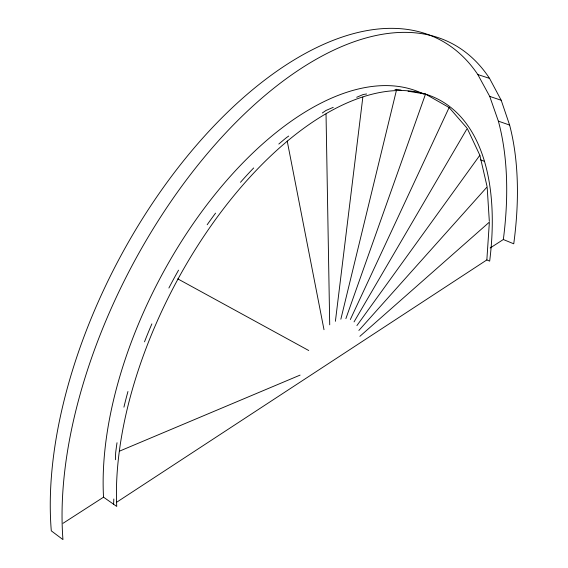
<?xml version="1.0" encoding="UTF-8"?>
<svg xmlns="http://www.w3.org/2000/svg" width="568" height="568" viewBox="0 0 568 568"><rect width="100%" height="100%" fill="white"/><g stroke="black" fill="none" stroke-linecap="round" stroke-linejoin="round"><path stroke-width="0.85" d="M113.607 504.242L113.82 499.002M115.389 459.739L115.666 452.76A290.17 148.745 -62.5 0 1 117.015 442.742M116.575 502.297L486.847 259.924L489.318 222.997M335.397 321.289L362.838 97.149M340.85 319.216L396.67 89.346L401.043 90.063M345.876 318.634L425.517 94.089L449.118 107.544L466.669 127.729M350.321 319.55L449.118 107.544M354.034 321.9L467.23 128.382L479.853 155.256L487.152 186.886L358.869 330.455M356.91 325.585L479.853 155.256M359.863 336.341L489.375 222.116M288.721 136.057L286.535 137.562A290.17 148.745 -62.5 0 0 278.81 144.052M322.319 112.982L325.968 110.469L333.246 107.352M63.069 523.27L103.532 497.185A288.43 150.023 -62.4 0 1 213.057 196.855A288.43 150.023 -62.4 0 1 423.536 94.032M490.156 248.01L503.333 239.519L513.742 243.807A349.952 180.468 -62.4 0 0 509.617 125.066L501.203 100.259L489.552 78.391L477.809 74.543A347.495 182.214 -62.3 0 0 210.636 129.461A347.495 182.214 -62.3 0 0 51.297 530.853L62.949 539.6A349.952 180.468 -62.4 0 1 223.657 135.148A349.952 180.468 -62.4 0 1 489.552 78.391M356.69 97.291L363.158 94.515L366.601 93.983M119.749 451.042L300.089 375.107M394.952 89.609L396.67 89.346M408.037 91.214L425.517 94.089M477.809 74.543L489.715 96.39L501.203 100.259M489.715 96.39L498.363 121.14L509.617 125.066M480.464 159.864L484.454 161.355M486.847 259.924L489.673 261.131A290.709 148.347 -62.5 0 0 314.615 120.771A290.709 148.347 -62.5 0 0 116.738 506.429L103.532 497.185M177.763 278.852L308.743 350.52M287.209 141.034L324.001 329.696M487.209 187.767L489.318 221.236M326.032 114.012L329.717 324.818M498.363 121.14A347.495 182.214 -62.3 0 1 503.333 239.519M123.923 407.164A290.17 148.745 -62.5 0 1 127.956 391.501M144.506 341.837A290.17 148.745 -62.5 0 1 151.876 323.881M168.888 288.019A290.17 148.745 -62.5 0 1 178.551 270.162M207.171 224.75A290.17 148.745 -62.5 0 1 215.563 213.135M240.484 182.307A290.17 148.745 -62.5 0 1 253.683 167.951"/></g></svg>
